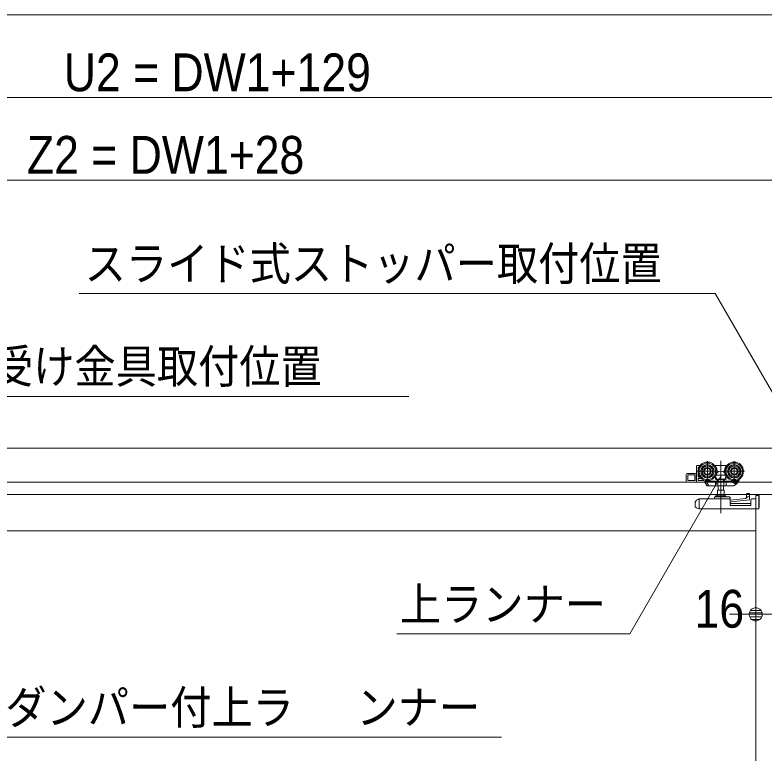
# Model space of a CAD drawing. Units: millimetres, scale not verified. Extents: x -6062 to 6062, y -3045 to 3045.
# Drawn here: x -5222 to -4496, y 105 to 820 of the extents above; entities that cross this region are included whole.
import ezdxf
from ezdxf.enums import TextEntityAlignment as Align

# ---------------------------------------------------------------- set-up
doc = ezdxf.new("R2010")
doc.units = ezdxf.units.MM
doc.header["$LTSCALE"] = 20
for name, color, linetype, lineweight in [('0-0_2寸法-2', 7, 'Continuous', 9), ('0-1_0', 7, 'Continuous', 9), ('0-2_2寸法-1', 7, 'Continuous', 9), ('0-3_2寸法-3', 7, 'Continuous', 9), ('0-4_3一般', 7, 'Continuous', 9)]:
    doc.layers.add(name, color=color, linetype=linetype, lineweight=lineweight)
doc.styles.add('ＭＳ ゴシック', font='')
doc.styles.add('ＭＳ Ｐゴシック', font='')
doc.styles.get('ＭＳ ゴシック').set_extended_font_data('MS Gothic')
doc.styles.get('ＭＳ Ｐゴシック').set_extended_font_data('MS PGothic')

# ---------------------------------------------------------------- blocks, each defined once
blk = doc.blocks.new('_Dot')
at = {"layer": '0-1_0'}
for p, q in [((-10, 0), (-20, 0)), ((9.78, 2), (-9.78, 2)), ((7.99, 6), (-7.99, 6)), ((9.16, -3.98), (-9.16, -3.98)), ((6, -7.98), (-6, -7.98))]:
    blk.add_line(p, q, dxfattribs=at)
for points in [[(10, 0), (9.92, 1.25), (9.69, 2.49), (9.3, 3.68), (8.76, 4.82), (8.09, 5.88), (7.29, 6.85), (6.37, 7.71), (5.36, 8.44), (4.26, 9.05), (3.09, 9.51), (1.87, 9.82), (0.63, 9.98), (-0.63, 9.98), (-1.87, 9.82), (-3.09, 9.51), (-4.26, 9.05), (-5.36, 8.44), (-6.37, 7.71), (-7.29, 6.85), (-8.09, 5.88), (-8.76, 4.82), (-9.3, 3.68), (-9.69, 2.49), (-9.92, 1.25), (-10, 0), (0, 0)], [(-10, 0), (-9.92, -1.25), (-9.69, -2.49), (-9.3, -3.68), (-8.76, -4.82), (-8.09, -5.88), (-7.29, -6.85), (-6.37, -7.71), (-5.36, -8.44), (-4.26, -9.05), (-3.09, -9.51), (-1.87, -9.82), (-0.63, -9.98), (0.63, -9.98), (1.87, -9.82), (3.09, -9.51), (4.26, -9.05), (5.36, -8.44), (6.37, -7.71), (7.29, -6.85), (8.09, -5.88), (8.76, -4.82), (9.3, -3.68), (9.69, -2.49), (9.92, -1.25), (10, 0), (0, 0)]]:
    blk.add_lwpolyline(points, close=True, dxfattribs=at)
blk = doc.blocks.new('グループ-18')
at = {"layer": '0-4_3一般'}
for p, q in [((17030, 8000), (-77990, 8000)), ((-55258, 7750), (-55258, 7354)), ((-54998, 7758.4), (-54998, 6738.4)), ((-54738, 7750), (-54738, 7354)), ((-55468, 7352), (-55468, 7652)), ((-55400.5, 7662), (-55458, 7662)), ((-55436, 7622), (-55436, 7578.7)), ((-55419.2, 7632), (-55426, 7632)), ((-55098, 7662), (-55115.5, 7662)), ((-55098, 7659.3), (-55098, 7654.4)), ((-55098, 7654.4), (-55098, 7634.4)), ((-54880.5, 7662), (-54898, 7662)), ((-54898, 7654.4), (-54898, 7659.3)), ((-54898, 7634.4), (-54898, 7654.4)), ((-55668, 7492), (-55668, 7362)), ((-55648, 7512), (-55488, 7512)), ((-55501.6, 7372), (-55501.6, 7482)), ((-55456, 7552), (-55060, 7552)), ((-55438, 7412), (-55371.1, 7412)), ((-55436, 7525.2), (-55436, 7452)), ((-55426, 7442), (-55400.5, 7442)), ((-55107.8, 7452.4), (-55108, 7452.5)), ((-54936, 7552), (-54540, 7552)), ((-54898, 7398), (-54898, 7449.5)), ((-54888.2, 7452.4), (-54888, 7452.5)), ((-77990, 7340), (17030, 7340)), ((-55468, 7342), (-55648, 7342)), ((-55468, 7352), (-55468, 7342)), ((-55468, 7342), (-55318.9, 7342)), ((-55318.9, 7342), (-55297, 7342)), ((-55308.9, 7342), (-55266.4, 7276.5)), ((-55295.1, 7375.8), (-55292.6, 7372)), ((-55286.1, 7362), (-55234.2, 7282)), ((-55280.7, 7362), (-55070, 7362)), ((-55222.2, 7272), (-55227.7, 7272)), ((-55222.2, 7272), (-55096, 7272)), ((-55108, 7398), (-55098, 7398)), ((-55101.9, 7362), (-55101.9, 7282)), ((-55096.3, 7272), (-55096, 7272)), ((-55096, 7272), (-55051.7, 7272)), ((-55054.3, 7371.5), (-55054.2, 7372)), ((-55054.2, 7282), (-55054.2, 7372)), ((-55051.9, 7272.1), (-55051.7, 7272)), ((-55051.7, 7272), (-54944.3, 7272)), ((-55047.5, 7190), (-55047.5, 7272)), ((-54948.5, 7272), (-54948.5, 7190)), ((-54944.1, 7272.1), (-54944.3, 7272)), ((-54944.3, 7272), (-54900, 7272)), ((-54941.8, 7372), (-54941.8, 7282)), ((-54926.5, 7362), (-54926, 7362)), ((-54926, 7362), (-54679.6, 7362)), ((-54900, 7272), (-54743.4, 7272)), ((-54899.7, 7272), (-54900, 7272)), ((-54898, 7398), (-54888, 7398)), ((-54894.1, 7362), (-54894.1, 7282)), ((-54797.8, 7362), (-54719.2, 7310.9)), ((-54726.7, 7281.1), (-54708.3, 7309.4)), ((-54686, 7362), (-54719.2, 7310.9)), ((-54718.8, 7311.1), (-54719.2, 7310.9)), ((-54708.3, 7309.4), (-54671.2, 7366.5)), ((-54694.4, 7303.3), (-54707, 7311.4)), ((-54694.4, 7303.3), (-54644.5, 7380.1)), ((-54671.2, 7366.5), (-54654.2, 7392.7)), ((-54644.5, 7380.1), (-54629, 7403.9)), ((-54632.5, 7406.1), (-54629, 7403.9)), ((-55061, 7080), (-55061, 7190)), ((-55061, 7190), (-54935, 7190)), ((-54935, 7190), (-54935, 7080)), ((-54494.6, 7118.6), (-54494.3, 7119.2)), ((-54482.4, 7124.7), (-54482, 7124.7)), ((-54482, 7124.7), (-54442.4, 7124.7)), ((-54442, 7124.4), (-54442, 7124.4)), ((-54000, 7100), (-78000, 7100)), ((-55437.4, 7008.7), (-55446.1, 7005.4)), ((-55437.4, 7008.7), (-55427.5, 7012.4)), ((-55419.7, 7015.3), (-55427.5, 7012.4)), ((-55418, 7006.3), (-55418, 7006)), ((-55418, 7006), (-55418, 6826)), ((-54828, 7016), (-55416.2, 7016)), ((-55118, 7046), (-55118, 7026)), ((-55051.3, 7056), (-55108, 7056)), ((-54910, 7080), (-55086, 7080)), ((-55051.3, 7056), (-54944.7, 7056)), ((-54828, 7056), (-54944.7, 7056)), ((-54818, 7026), (-54818, 7046)), ((-54818, 7026), (-54818, 7006)), ((-54818, 6888), (-54818, 7006)), ((-54502, 7092), (-54502, 7040.2)), ((-54418, 6888), (-54418, 6996)), ((-54398, 7016), (-54318, 7016)), ((-30320, 7100), (-54320, 7100)), ((-54320, -38740), (-54320, 7050)), ((-54320, 7050), (-54320, -38740)), ((-54318, 7016), (-54318, 7086)), ((-54256, 7074), (-54256, 6860)), ((-55472.6, 6860), (-55472.6, 6846.5)), ((-55472.6, 6846.5), (-55437.4, 6833.3)), ((-55418, 6826), (-55437.4, 6833.3)), ((-54258, 6826), (-55418, 6826)), ((-54818, 6926), (-54418, 6926)), ((-54818, 6888), (-54418, 6888)), ((-54320, 6400), (-77680, 6400))]:
    blk.add_line(p, q, dxfattribs=at)
for points in [[(-54898, 7659.3), (-54898, 7662), (-55098, 7662), (-55098, 7659.3)], [(-55341.8, 7392.7), (-55328.4, 7372), (-55438, 7372), (-55438, 7412)], [(-55098, 7449.5), (-55098.3, 7449.6), (-55098.5, 7449.7), (-55098.8, 7449.7), (-55099, 7449.8), (-55099.3, 7449.9), (-55099.5, 7449.9), (-55099.8, 7450), (-55100, 7450.1), (-55100.3, 7450.2), (-55100.5, 7450.2), (-55100.8, 7450.3), (-55101, 7450.4), (-55101.3, 7450.5), (-55101.5, 7450.5), (-55101.8, 7450.6), (-55102, 7450.7), (-55102.3, 7450.8), (-55102.5, 7450.8), (-55102.8, 7450.9), (-55103, 7451), (-55103.3, 7451.1), (-55103.5, 7451.1), (-55103.8, 7451.2), (-55104, 7451.3), (-55104.3, 7451.4), (-55104.5, 7451.4), (-55104.8, 7451.5), (-55105, 7451.6), (-55105.3, 7451.7), (-55105.5, 7451.7), (-55105.8, 7451.8), (-55106, 7451.9), (-55106.3, 7452), (-55106.5, 7452), (-55106.8, 7452.1), (-55107, 7452.2), (-55107.3, 7452.3), (-55107.5, 7452.3), (-55107.8, 7452.4)], [(-55098, 7449.5), (-55098, 7398), (-54898, 7398)], [(-54898, 7449.5), (-54897.7, 7449.6), (-54897.5, 7449.7), (-54897.2, 7449.7), (-54897, 7449.8), (-54896.7, 7449.9), (-54896.5, 7449.9), (-54896.2, 7450), (-54896, 7450.1), (-54895.7, 7450.2), (-54895.5, 7450.2), (-54895.2, 7450.3), (-54895, 7450.4), (-54894.7, 7450.5), (-54894.5, 7450.5), (-54894.2, 7450.6), (-54894, 7450.7), (-54893.7, 7450.8), (-54893.5, 7450.8), (-54893.2, 7450.9), (-54893, 7451), (-54892.7, 7451.1), (-54892.5, 7451.1), (-54892.2, 7451.2), (-54892, 7451.3), (-54891.7, 7451.4), (-54891.5, 7451.4), (-54891.2, 7451.5), (-54891, 7451.6), (-54890.7, 7451.7), (-54890.5, 7451.7), (-54890.2, 7451.8), (-54890, 7451.9), (-54889.7, 7452), (-54889.5, 7452), (-54889.2, 7452.1), (-54889, 7452.2), (-54888.7, 7452.3), (-54888.5, 7452.3), (-54888.2, 7452.4)], [(-55308.9, 7352), (-55308.9, 7362), (-55286.1, 7362), (-55292.6, 7372)], [(-55258, 7272), (-55227.7, 7272), (-55234.2, 7282)], [(-55101.9, 7282), (-55101.9, 7281.7), (-55101.9, 7281.3), (-55101.8, 7281), (-55101.8, 7280.7), (-55101.7, 7280.4), (-55101.7, 7280.1), (-55101.6, 7279.8), (-55101.6, 7279.4), (-55101.5, 7279.1), (-55101.4, 7278.8), (-55101.4, 7278.5), (-55101.3, 7278.2), (-55101.2, 7277.9), (-55101.1, 7277.6), (-55101, 7277.3), (-55100.9, 7276.9), (-55100.8, 7276.6), (-55100.7, 7276.3), (-55100.6, 7276), (-55100.4, 7275.7), (-55100.3, 7275.4), (-55100.2, 7275.1), (-55100, 7274.8), (-55099.8, 7274.6), (-55099.7, 7274.3), (-55099.5, 7274.1), (-55099.3, 7273.8), (-55099.1, 7273.6), (-55098.9, 7273.4), (-55098.7, 7273.2), (-55098.5, 7273), (-55098.2, 7272.9), (-55098, 7272.7), (-55097.7, 7272.6), (-55097.5, 7272.4), (-55097.2, 7272.3), (-55096.9, 7272.2), (-55096.6, 7272.1), (-55096.3, 7272)], [(-55070, 7362), (-55069.5, 7362), (-55069, 7362), (-55068.5, 7362.1), (-55068, 7362.1), (-55067.5, 7362.2), (-55067, 7362.3), (-55066.4, 7362.4), (-55065.9, 7362.5), (-55065.4, 7362.6), (-55064.9, 7362.7), (-55064.4, 7362.8), (-55063.9, 7363), (-55063.4, 7363.1), (-55062.9, 7363.3), (-55062.4, 7363.5), (-55061.9, 7363.7), (-55061.3, 7363.9), (-55060.8, 7364.1), (-55060.3, 7364.3), (-55059.8, 7364.5), (-55059.3, 7364.8), (-55058.8, 7365), (-55058.4, 7365.3), (-55057.9, 7365.6), (-55057.5, 7365.9), (-55057.1, 7366.2), (-55056.8, 7366.5), (-55056.4, 7366.9), (-55056.1, 7367.2), (-55055.8, 7367.6), (-55055.6, 7368), (-55055.3, 7368.4), (-55055.1, 7368.8), (-55054.9, 7369.2), (-55054.8, 7369.6), (-55054.6, 7370.1), (-55054.5, 7370.5), (-55054.4, 7371), (-55054.3, 7371.5)], [(-55054.2, 7282), (-55054.2, 7281.7), (-55054.2, 7281.4), (-55054.2, 7281.2), (-55054.2, 7280.9), (-55054.2, 7280.6), (-55054.2, 7280.3), (-55054.2, 7280.1), (-55054.2, 7279.8), (-55054.2, 7279.5), (-55054.2, 7279.2), (-55054.2, 7278.9), (-55054.2, 7278.7), (-55054.2, 7278.4), (-55054.2, 7278.1), (-55054.1, 7277.8), (-55054.1, 7277.5), (-55054.1, 7277.2), (-55054.1, 7276.9), (-55054.1, 7276.7), (-55054.1, 7276.4), (-55054.1, 7276.1), (-55054.1, 7275.8), (-55054, 7275.5), (-55054, 7275.3), (-55053.9, 7275), (-55053.9, 7274.7), (-55053.8, 7274.5), (-55053.7, 7274.3), (-55053.6, 7274), (-55053.5, 7273.8), (-55053.3, 7273.6), (-55053.2, 7273.4), (-55053, 7273.2), (-55052.9, 7273), (-55052.7, 7272.8), (-55052.5, 7272.6), (-55052.3, 7272.4), (-55052.1, 7272.3), (-55051.9, 7272.1)], [(-54941.8, 7282), (-54941.8, 7281.7), (-54941.8, 7281.4), (-54941.8, 7281.2), (-54941.8, 7280.9), (-54941.8, 7280.6), (-54941.8, 7280.3), (-54941.8, 7280.1), (-54941.8, 7279.8), (-54941.8, 7279.5), (-54941.8, 7279.2), (-54941.8, 7278.9), (-54941.8, 7278.7), (-54941.8, 7278.4), (-54941.8, 7278.1), (-54941.9, 7277.8), (-54941.9, 7277.5), (-54941.9, 7277.2), (-54941.9, 7276.9), (-54941.9, 7276.7), (-54941.9, 7276.4), (-54941.9, 7276.1), (-54941.9, 7275.8), (-54942, 7275.5), (-54942, 7275.3), (-54942.1, 7275), (-54942.1, 7274.7), (-54942.2, 7274.5), (-54942.3, 7274.3), (-54942.4, 7274), (-54942.5, 7273.8), (-54942.7, 7273.6), (-54942.8, 7273.4), (-54943, 7273.2), (-54943.1, 7273), (-54943.3, 7272.8), (-54943.5, 7272.6), (-54943.7, 7272.4), (-54943.9, 7272.3), (-54944.1, 7272.1)], [(-54941.8, 7372), (-54941.7, 7371.5), (-54941.6, 7371), (-54941.5, 7370.5), (-54941.4, 7370.1), (-54941.2, 7369.6), (-54941.1, 7369.2), (-54940.9, 7368.8), (-54940.7, 7368.4), (-54940.4, 7368), (-54940.2, 7367.6), (-54939.9, 7367.2), (-54939.6, 7366.9), (-54939.2, 7366.5), (-54938.9, 7366.2), (-54938.5, 7365.9), (-54938.1, 7365.6), (-54937.6, 7365.3), (-54937.2, 7365), (-54936.7, 7364.8), (-54936.2, 7364.5), (-54935.7, 7364.3), (-54935.2, 7364.1), (-54934.7, 7363.9), (-54934.1, 7363.7), (-54933.6, 7363.5), (-54933.1, 7363.3), (-54932.6, 7363.1), (-54932.1, 7363), (-54931.6, 7362.8), (-54931.1, 7362.7), (-54930.6, 7362.6), (-54930.1, 7362.5), (-54929.6, 7362.4), (-54929, 7362.3), (-54928.5, 7362.2), (-54928, 7362.1), (-54927.5, 7362.1), (-54927, 7362), (-54926.5, 7362)], [(-54894.1, 7282), (-54894.1, 7281.7), (-54894.1, 7281.3), (-54894.2, 7281), (-54894.2, 7280.7), (-54894.3, 7280.4), (-54894.3, 7280.1), (-54894.4, 7279.8), (-54894.4, 7279.4), (-54894.5, 7279.1), (-54894.6, 7278.8), (-54894.6, 7278.5), (-54894.7, 7278.2), (-54894.8, 7277.9), (-54894.9, 7277.6), (-54895, 7277.3), (-54895.1, 7276.9), (-54895.2, 7276.6), (-54895.3, 7276.3), (-54895.4, 7276), (-54895.6, 7275.7), (-54895.7, 7275.4), (-54895.8, 7275.1), (-54896, 7274.8), (-54896.2, 7274.6), (-54896.3, 7274.3), (-54896.5, 7274.1), (-54896.7, 7273.8), (-54896.9, 7273.6), (-54897.1, 7273.4), (-54897.3, 7273.2), (-54897.5, 7273), (-54897.8, 7272.9), (-54898, 7272.7), (-54898.3, 7272.6), (-54898.5, 7272.4), (-54898.8, 7272.3), (-54899.1, 7272.2), (-54899.4, 7272.1), (-54899.7, 7272)], [(-54708.3, 7309.4), (-54708.1, 7309.7), (-54708, 7310), (-54707.9, 7310.2), (-54707.8, 7310.5), (-54707.8, 7310.7), (-54707.8, 7311), (-54707.8, 7311.2), (-54707.8, 7311.4), (-54707.9, 7311.5), (-54708, 7311.7), (-54708.2, 7311.8), (-54708.4, 7312), (-54708.6, 7312.1), (-54708.9, 7312.2), (-54709.2, 7312.2), (-54709.5, 7312.3), (-54709.8, 7312.3), (-54710.2, 7312.4), (-54710.6, 7312.4), (-54711.1, 7312.4), (-54711.5, 7312.3), (-54712, 7312.3), (-54712.5, 7312.3), (-54712.9, 7312.2), (-54713.3, 7312.2), (-54713.8, 7312.1), (-54714.2, 7312.1), (-54714.6, 7312), (-54715, 7312), (-54715.4, 7311.9), (-54715.8, 7311.8), (-54716.2, 7311.8), (-54716.6, 7311.7), (-54717, 7311.6), (-54717.4, 7311.5), (-54717.8, 7311.4), (-54718.1, 7311.3), (-54718.5, 7311.2), (-54718.8, 7311.1)], [(-54501.9, 7092.1), (-54501.9, 7092.8), (-54501.8, 7093.5), (-54501.8, 7094.2), (-54501.8, 7094.9), (-54501.7, 7095.6), (-54501.7, 7096.3), (-54501.6, 7097), (-54501.6, 7097.8), (-54501.5, 7098.5), (-54501.4, 7099.2), (-54501.3, 7099.9), (-54501.2, 7100.6), (-54501, 7101.3), (-54500.9, 7102), (-54500.7, 7102.7), (-54500.6, 7103.4), (-54500.4, 7104), (-54500.2, 7104.7), (-54500.1, 7105.4), (-54499.9, 7106.1), (-54499.7, 7106.8), (-54499.4, 7107.5), (-54499.2, 7108.2), (-54499, 7108.9), (-54498.7, 7109.5), (-54498.5, 7110.2), (-54498.3, 7110.9), (-54498, 7111.5), (-54497.7, 7112.2), (-54497.4, 7112.8), (-54497.2, 7113.5), (-54496.9, 7114.1), (-54496.6, 7114.8), (-54496.3, 7115.4), (-54495.9, 7116.1), (-54495.6, 7116.7), (-54495.3, 7117.3), (-54495, 7118), (-54494.6, 7118.6)], [(-54494.2, 7119.2), (-54494.1, 7119.5), (-54493.9, 7119.8), (-54493.7, 7120.1), (-54493.5, 7120.4), (-54493.3, 7120.6), (-54493.1, 7120.9), (-54492.9, 7121.1), (-54492.7, 7121.4), (-54492.4, 7121.6), (-54492.2, 7121.8), (-54491.9, 7122), (-54491.7, 7122.2), (-54491.4, 7122.4), (-54491.1, 7122.6), (-54490.8, 7122.8), (-54490.5, 7122.9), (-54490.1, 7123.1), (-54489.8, 7123.2), (-54489.5, 7123.3), (-54489.1, 7123.4), (-54488.7, 7123.5), (-54488.4, 7123.6), (-54488, 7123.7), (-54487.7, 7123.8), (-54487.3, 7123.9), (-54487, 7124), (-54486.6, 7124.1), (-54486.2, 7124.2), (-54485.9, 7124.2), (-54485.5, 7124.3), (-54485.2, 7124.3), (-54484.8, 7124.4), (-54484.5, 7124.5), (-54484.1, 7124.5), (-54483.8, 7124.5), (-54483.4, 7124.6), (-54483.1, 7124.6), (-54482.7, 7124.6), (-54482.4, 7124.7)], [(-54442.4, 7124.7), (-54442.3, 7124.7), (-54442.3, 7124.7), (-54442.3, 7124.7), (-54442.3, 7124.7), (-54442.3, 7124.7), (-54442.3, 7124.7), (-54442.3, 7124.7), (-54442.3, 7124.7), (-54442.2, 7124.7), (-54442.2, 7124.7), (-54442.2, 7124.7), (-54442.2, 7124.6), (-54442.2, 7124.6), (-54442.2, 7124.6), (-54442.2, 7124.6), (-54442.2, 7124.6), (-54442.2, 7124.6), (-54442.1, 7124.6), (-54442.1, 7124.6), (-54442.1, 7124.6), (-54442.1, 7124.6), (-54442.1, 7124.6), (-54442.1, 7124.6), (-54442.1, 7124.6), (-54442.1, 7124.6), (-54442.1, 7124.5), (-54442.1, 7124.5), (-54442.1, 7124.5), (-54442, 7124.5), (-54442, 7124.5), (-54442, 7124.5), (-54442, 7124.5), (-54442, 7124.5), (-54442, 7124.5), (-54442, 7124.4), (-54442, 7124.4), (-54442, 7124.4), (-54442, 7124.4), (-54442, 7124.4)], [(-54442, 7062.3), (-54442, 7116), (-54442, 7122.8), (-54442, 7124.4)], [(-55427.5, 7012.4), (-55427.2, 7012.3), (-55426.9, 7012.2), (-55426.6, 7012.1), (-55426.3, 7012), (-55426, 7012), (-55425.7, 7011.8), (-55425.4, 7011.7), (-55425.1, 7011.6), (-55424.8, 7011.5), (-55424.5, 7011.4), (-55424.2, 7011.3), (-55423.9, 7011.2), (-55423.6, 7011.1), (-55423.3, 7011), (-55423, 7010.9), (-55422.7, 7010.7), (-55422.4, 7010.6), (-55422.1, 7010.5), (-55421.8, 7010.4), (-55421.5, 7010.2), (-55421.2, 7010.1), (-55420.9, 7010), (-55420.6, 7009.8), (-55420.4, 7009.7), (-55420.1, 7009.5), (-55419.9, 7009.3), (-55419.6, 7009.2), (-55419.4, 7009), (-55419.2, 7008.8), (-55419.1, 7008.5), (-55418.9, 7008.3), (-55418.7, 7008.1), (-55418.6, 7007.9), (-55418.5, 7007.6), (-55418.4, 7007.4), (-55418.3, 7007.1), (-55418.2, 7006.8), (-55418.1, 7006.6), (-55418, 7006.3)], [(-54472, 7059.1), (-54522, 7027.6), (-54818, 6996)], [(-54800.1, 6963.7), (-54442, 7002), (-54442, 7062.3), (-54472, 7059.1)], [(-54258, 6826), (-54258, 7086), (-54318, 7086)], [(-54256, 7074), (-54256, 7084), (-54258, 7084)], [(-55498, 6930.5), (-55498, 6860), (-55472.6, 6860)], [(-54256, 6860), (-54256.6, 6853.7), (-54258, 6848.8)]]:
    blk.add_lwpolyline(points, dxfattribs=at)
blk.add_lwpolyline([(-55638, 7372), (-55638, 7482), (-55498, 7482), (-55498, 7372)], close=True, dxfattribs=at)
for centre, radius in [((-55258, 7552), 180), ((-55258, 7552), 160), ((-54738, 7552), 180), ((-54738, 7552), 160), ((-55258, 7552), 130), ((-55258, 7552), 126), ((-55258, 7552), 104), ((-55258, 7552), 74), ((-55258, 7552), 60), ((-54738, 7552), 130), ((-54738, 7552), 126), ((-54738, 7552), 104), ((-54738, 7552), 74), ((-54738, 7552), 60)]:
    blk.add_circle(centre, radius, dxfattribs=at)
for centre, radius, start, end in [((-55458, 7652), 10, 90, 180), ((-55426, 7622), 10, 90, 180), ((-55258, 7552), 190, 327.3631, 32.6369), ((-54738, 7552), 190, 147.3631, 212.6369), ((-55648, 7492), 20, 90, 180), ((-55488, 7532), 20, 270, 0), ((-55416, 7462), 20, 180, 270), ((-55426, 7452), 10, 180, 270), ((-55648, 7362), 20, 180, 270), ((-55318.9, 7352), 10, 270, 0), ((-55280.7, 7372), 10, 213, 270), ((-55258, 7282), 10, 213, 270), ((-55222.2, 7282), 10, 213, 270), ((-54743.4, 7292), 20, 270, 327), ((-54679.6, 7372), 10, 270, 327), ((-55418, 6930.5), 80, 110.55605, 180), ((-55416.2, 7006), 10, 90, 110.55605), ((-55128, 7026), 10, 270, 0), ((-55108, 7046), 10, 90, 180), ((-55086, 7068), 12, 90, 180), ((-55086, 7068), 12, 180, 270), ((-54910, 7068), 12, 0, 90), ((-54910, 7068), 12, 270, 0), ((-54828, 7046), 10, 0, 90), ((-54828, 7006), 10, 0, 90), ((-54398, 6996), 20, 90, 180), ((-54798, 6943.8), 20, 96.10164, 180)]:
    blk.add_arc(centre, radius, start, end, dxfattribs=at)
blk = doc.blocks.new('グループ-19')
at = {"layer": '0-4_3一般'}
blk.add_line((18736.5, 8000), (-79863.5, 8000), dxfattribs=at)
blk = doc.blocks.new('グループ-20')
at = {"layer": '0-4_3一般'}
for name in ['グループ-19', 'グループ-18']:
    blk.add_blockref(name, (0, 0), dxfattribs=at)

msp = doc.modelspace()

# ---------------------------------------------------------------- linework, layer by layer
at = {"layer": '0-0_2寸法-2'}
for p, q in [((-4503.5, 259), (-4503.3, 259)), ((-4516.21, 239), (-4528.92, 239)), ((-4503.5, 239), (-4487.5, 239))]:
    msp.add_line(p, q, dxfattribs=at)
at = {"layer": '0-2_2寸法-1'}
for p, q in [((-948.21, 820), (-5681.79, 820)), ((-4371.21, 740), (-5674.79, 740)), ((-4472.21, 660), (-5674.79, 660))]:
    msp.add_line(p, q, dxfattribs=at)
at = {"layer": '0-3_2寸法-3'}
for p, q in [((-4537.23, 377.83), (-4537.57, 377.83)), ((-4537.23, 377.83), (-4537.57, 377.83)), ((-4532.51, 373.83), (-4542.29, 373.83)), ((-4533.4, 369.83), (-4541.4, 369.83))]:
    msp.add_line(p, q, dxfattribs=at)
for points in [[(-4839.87, 450), (-5441.79, 450), (-5615, 550)], [(-4451.5, 392), (-4542.72, 550), (-5159.5, 550)], [(-4749.94, 120), (-5348.78, 120), (-5495.02, 373.3)], [(-4851.56, 220), (-4625.64, 220), (-4537.4, 372.84)]]:
    msp.add_lwpolyline(points, dxfattribs=at)
msp.add_circle((-4537.4, 372.84), 5.01, dxfattribs=at)
msp.add_circle((-4537.4, 372.84), 5.01, dxfattribs=at)

# ---------------------------------------------------------------- block references
at = {"layer": '0-0_2寸法-2', "xscale": 0.6356201, "yscale": 0.6356201}
msp.add_blockref('_Dot', (-4503.5, 239), dxfattribs=at)
at = {"layer": '0-4_3一般', "xscale": 0.05, "yscale": 0.05}
msp.add_blockref('グループ-20', (-1787.5, 0), dxfattribs=at)

# ---------------------------------------------------------------- texts
at = {"layer": '0-0_2寸法-2', "style": 'ＭＳ Ｐゴシック', "width": 0.9}
msp.add_text('16', height=36.66, dxfattribs=at).set_placement((-4562.83, 215.03), align=Align.BOTTOM_LEFT)
at = {"layer": '0-2_2寸法-1', "style": 'ＭＳ Ｐゴシック', "width": 0.9}
for s, p in [('U2 = DW1+129', (-5174.37, 735.04)), ('Z2 = DW1+28', (-5210.11, 655.04))]:
    msp.add_text(s, height=36.69, dxfattribs=at).set_placement(p, align=Align.BOTTOM_LEFT)
at = {"layer": '0-3_2寸法-3', "style": 'ＭＳ ゴシック', "width": 0.9}
for s, p in [('スライド式ストッパー取付位置', (-5154.06, 552.97)), ('スライド式受け金具取付位置', (-5443.72, 453.34)), ('上ランナー', (-4848.52, 222.77)), ('ダブルダンパー付上ラ', (-5350.88, 122.77)), ('ンナー', (-4890.57, 122.77))]:
    msp.add_text(s, height=32.55, dxfattribs=at).set_placement(p, align=Align.BOTTOM_LEFT)

doc.saveas('drawing.dxf')
